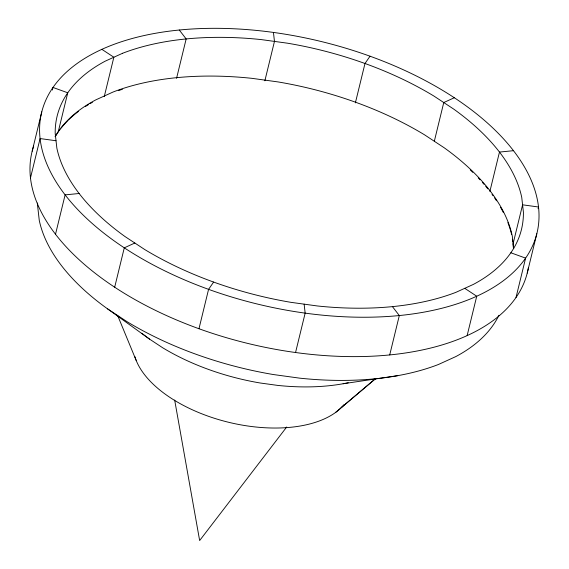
<?xml version="1.0" encoding="UTF-8"?>
<svg xmlns="http://www.w3.org/2000/svg" width="569" height="569" viewBox="0 0 569 569"><rect width="100%" height="100%" fill="white"/><g stroke="black" fill="none" stroke-linecap="round" stroke-linejoin="round"><path stroke-width="0.85" d="M32.177 151.219L41.779 111.837M30.477 177.941L40.079 138.559L56.025 140.749M52.355 90.023L52.981 87.455L67.754 92.79L58.152 132.164A238.987 126.645 13.7 0 0 55.776 135.813M55.513 234.257L65.115 194.875L79.127 193.496M104.255 96.616L113.857 57.234L101.865 49.339M114.682 287.21L124.284 247.828L134.839 243.027M176.561 78.323L186.163 38.941L179.285 30.015M198.972 328.733L208.574 289.351L213.617 282.068M264.862 80.791L274.464 41.409L273.447 32.433M355.383 102.875L364.985 63.493L370.028 56.21M295.553 352.517L305.155 313.135L304.138 304.152M434.367 141.062L443.763 102.541L454.318 97.74M389.715 354.928L399.317 315.546L392.439 306.62M489.873 191.454L499.475 152.072L513.487 150.685M467.135 335.603L476.737 296.221L464.745 288.327M516.019 297.487L525.614 258.113L510.848 252.778M538.103 208.716L538.523 207.002L522.577 204.812L512.975 244.193L513.345 247.472M527.221 273.106L536.823 233.731A254.919 135.088 13.7 0 0 194.178 28.877A254.919 135.088 13.7 0 0 136.894 255.737A254.919 135.088 13.7 0 0 536.823 233.731M286.712 426.985L199.648 540.55L174.669 400.057M335.418 412.575L375.746 378.47M341.265 407.639L375.832 378.406M343.128 383.741L397.724 375.661M37.604 203.012A238.987 126.645 13.7 0 0 37.59 205.565L39.254 220.324A238.987 126.645 13.7 0 0 107.385 308.732L127.093 321.713A238.987 126.645 13.7 0 0 273.433 374.551L299.635 378.15A238.987 126.645 13.7 0 0 438.471 364.473L455.819 356.578A238.987 126.645 13.7 0 0 498.921 315.311M107.385 308.732L149.569 339.124L162.706 347.78A159.327 84.432 13.7 0 0 260.268 383.008L277.736 385.405A159.327 84.432 13.7 0 0 348.264 382.738M117.641 315.511L136.155 360.355M513.693 248.461L512.306 236.163A238.987 126.645 13.7 0 0 444.176 147.755L424.467 134.775A238.987 126.645 13.7 0 0 278.12 81.936L251.925 78.337A238.987 126.645 13.7 0 0 113.089 92.014L95.741 99.902A238.987 126.645 13.7 0 0 55.058 136.645M512.42 239.279L512.697 241.74M149.569 339.124A159.327 84.432 13.7 0 1 141.795 333.235M59.112 130.813A238.987 126.645 13.7 0 1 60.108 129.469M61.139 128.139A238.987 126.645 13.7 0 1 68.024 120.436M68.614 119.846A238.987 126.645 13.7 0 1 78.401 111.439M85.535 106.453A238.987 126.645 13.7 0 1 88.522 104.575M90.051 103.658A238.987 126.645 13.7 0 1 92.384 102.313M118.395 90.649A238.987 126.645 13.7 0 1 122.406 89.283M470.264 169.925A238.987 126.645 13.7 0 1 472.775 172.343M478.223 177.869A238.987 126.645 13.7 0 1 480.016 179.79M482.341 182.364A238.987 126.645 13.7 0 1 484.041 184.299M485.691 186.248A238.987 126.645 13.7 0 1 487.825 188.844M492.029 194.314A238.987 126.645 13.7 0 1 493.067 195.75M494.589 197.905A238.987 126.645 13.7 0 1 496.524 200.793M500.535 207.322A238.987 126.645 13.7 0 1 503.416 212.642M507.882 222.593A238.987 126.645 13.7 0 1 511.581 234.328M528.331 267.921A254.919 135.088 13.7 0 1 246.626 343.143A254.919 135.088 13.7 0 1 33.663 146.119M343.982 404.659A111.524 59.098 13.7 0 1 231.057 422.859A111.524 59.098 13.7 0 1 134.796 356.436M122.534 53.294L105.18 61.182A238.987 126.645 13.7 0 0 55.193 133.374L56.857 148.125A238.987 126.645 13.7 0 0 124.988 236.533L144.69 249.514A238.987 126.645 13.7 0 0 291.036 302.352L317.239 305.951A238.987 126.645 13.7 0 0 456.068 292.274L473.415 284.379A238.987 126.645 13.7 0 0 523.409 212.194L521.745 197.436A238.987 126.645 13.7 0 0 453.614 109.028L433.905 96.047A238.987 126.645 13.7 0 0 287.565 43.208L261.363 39.61A238.987 126.645 13.7 0 0 122.534 53.294"/></g></svg>
